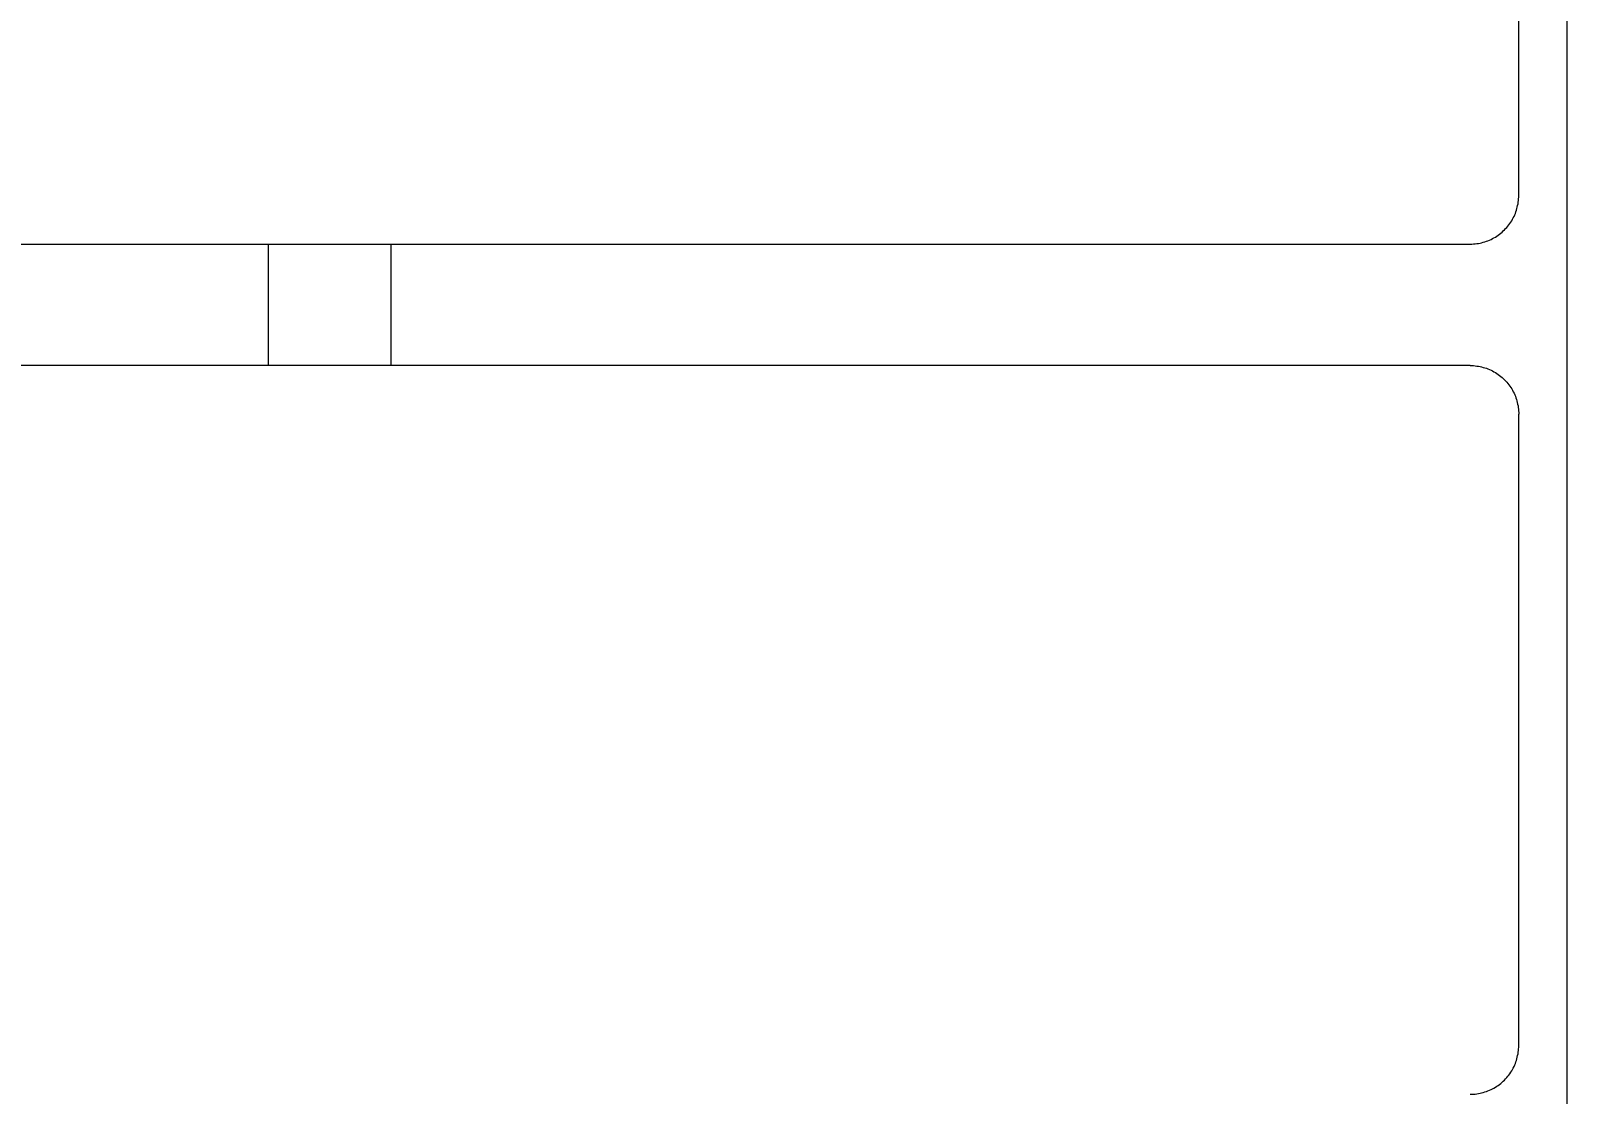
# Model space of a CAD drawing. Header units: millimetres. Extents: x -219 to 4970, y -9 to 3393.
# Drawn here: x 2628.8 to 2755.4, y 1720.5 to 1808.1 of the extents above; entities that cross this region are included whole.
import ezdxf

# ---------------------------------------------------------------- set-up
doc = ezdxf.new("R2010")
doc.units = ezdxf.units.MM
doc.layers.add('ZANO_R', color=7, linetype='Continuous', lineweight=0)
doc.layers.add('ZANO_W', color=1, linetype='Continuous', lineweight=0)
doc.styles.add('Arial', font='arial.ttf')
doc.styles.get("Standard").update_dxf_attribs({"font": 'ARIALUNI.TTF'})
doc.dimstyles.new('pl i ang', dxfattribs={"dimtxt": 50, "dimasz": 50, "dimexe": 1.25, "dimexo": 0.625, "dimgap": 10, "dimtad": 1, "dimtoh": 1, "dimtxsty": 'Standard', "dimcen": 2.5, "dimclrd": 1, "dimclre": 1, "dimclrt": 1, "dimadec": 0, "dimazin": 0, "dimtfac": 1, "dimtmove": 0, "dimatfit": 3, "dimfxl": 1, "dimarcsym": 1})

# ---------------------------------------------------------------- blocks, each defined once
blk = doc.blocks.new('*D470')
at = {"layer": 'ZANO_W', "color": 1, "lineweight": -2}
for p, q in [((2694.46, 1930.2), (2538.8, 1930.2)), ((2548.8, 1399.86), (2548.8, 1890.2)), ((2694.46, 1359.86), (2538.8, 1359.86))]:
    blk.add_line(p, q, dxfattribs=at)
at = {"layer": 'ZANO_W', "color": 1}
for points in [[(2555.47, 1890.2), (2542.13, 1890.2), (2548.8, 1930.2)], [(2542.13, 1399.86), (2555.47, 1399.86), (2548.8, 1359.86)]]:
    blk.add_solid(points, dxfattribs=at)
at = {"layer": 'ZANO_W', "color": 1, "insert": (2518.38, 1645.03), "char_height": 40, "attachment_point": 5, "rotation": 90, "style": 'Arial'}
blk.add_mtext('570', dxfattribs=at)

msp = doc.modelspace()

# ---------------------------------------------------------------- linework, layer by layer
at = {"layer": 'ZANO_R'}
for p, q in [((2755.38, 1706.71), (2755.38, 1929.96)), ((2751.38, 1794.53), (2751.38, 1846.53)), ((2751.23, 1793.45), (2751.26, 1793.58)), ((2751.26, 1793.58), (2751.29, 1793.72)), ((2751.29, 1793.72), (2751.32, 1793.85)), ((2751.32, 1793.85), (2751.34, 1793.99)), ((2751.34, 1793.99), (2751.36, 1794.12)), ((2751.36, 1794.12), (2751.37, 1794.26)), ((2751.37, 1794.26), (2751.38, 1794.39)), ((2751.38, 1794.39), (2751.38, 1794.53)), ((2750.65, 1792.22), (2750.72, 1792.34)), ((2750.72, 1792.34), (2750.8, 1792.45)), ((2750.8, 1792.45), (2750.86, 1792.57)), ((2750.86, 1792.57), (2750.93, 1792.69)), ((2750.93, 1792.69), (2750.99, 1792.81)), ((2750.99, 1792.81), (2751.05, 1792.94)), ((2751.05, 1792.94), (2751.1, 1793.06)), ((2751.1, 1793.06), (2751.15, 1793.19)), ((2751.15, 1793.19), (2751.19, 1793.32)), ((2751.19, 1793.32), (2751.23, 1793.45)), ((2749.22, 1790.98), (2749.34, 1791.04)), ((2749.34, 1791.04), (2749.46, 1791.11)), ((2749.46, 1791.11), (2749.57, 1791.19)), ((2749.57, 1791.19), (2749.68, 1791.26)), ((2749.68, 1791.26), (2749.79, 1791.34)), ((2749.79, 1791.34), (2749.9, 1791.43)), ((2749.9, 1791.43), (2750.01, 1791.52)), ((2750.01, 1791.52), (2750.11, 1791.61)), ((2750.11, 1791.61), (2750.21, 1791.7)), ((2750.21, 1791.7), (2750.3, 1791.8)), ((2750.3, 1791.8), (2750.39, 1791.9)), ((2750.39, 1791.9), (2750.48, 1792.01)), ((2750.48, 1792.01), (2750.56, 1792.11)), ((2750.56, 1792.11), (2750.65, 1792.22)), ((257.38, 1790.53), (2747.38, 1790.53)), ((2648.38, 1780.53), (2648.38, 1790.53)), ((2658.46, 1790.53), (2658.46, 1780.53)), ((2747.38, 1790.53), (2747.51, 1790.53)), ((2747.51, 1790.53), (2747.65, 1790.54)), ((2747.65, 1790.54), (2747.79, 1790.55)), ((2747.79, 1790.55), (2747.92, 1790.57)), ((2747.92, 1790.57), (2748.06, 1790.59)), ((2748.06, 1790.59), (2748.19, 1790.61)), ((2748.19, 1790.61), (2748.32, 1790.64)), ((2748.32, 1790.64), (2748.46, 1790.68)), ((2748.46, 1790.68), (2748.59, 1790.72)), ((2748.59, 1790.72), (2748.72, 1790.76)), ((2748.72, 1790.76), (2748.84, 1790.81)), ((2748.84, 1790.81), (2748.97, 1790.86)), ((2748.97, 1790.86), (2749.1, 1790.92)), ((2749.1, 1790.92), (2749.22, 1790.98)), ((2747.38, 1780.53), (257.38, 1780.53)), ((2747.38, 1780.53), (2747.51, 1780.53)), ((2747.51, 1780.53), (2747.65, 1780.52)), ((2747.65, 1780.52), (2747.79, 1780.51)), ((2747.79, 1780.51), (2747.92, 1780.49)), ((2747.92, 1780.49), (2748.06, 1780.47)), ((2748.06, 1780.47), (2748.19, 1780.45)), ((2748.19, 1780.45), (2748.32, 1780.42)), ((2748.32, 1780.42), (2748.46, 1780.38)), ((2748.46, 1780.38), (2748.59, 1780.34)), ((2748.59, 1780.34), (2748.72, 1780.3)), ((2748.72, 1780.3), (2748.84, 1780.25)), ((2748.84, 1780.25), (2748.97, 1780.2)), ((2748.97, 1780.2), (2749.1, 1780.14)), ((2749.1, 1780.14), (2749.22, 1780.08)), ((2749.22, 1780.08), (2749.34, 1780.02)), ((2749.34, 1780.02), (2749.46, 1779.95)), ((2749.46, 1779.95), (2749.57, 1779.87)), ((2749.57, 1779.87), (2749.68, 1779.8)), ((2749.68, 1779.8), (2749.79, 1779.72)), ((2749.79, 1779.72), (2749.9, 1779.63)), ((2749.9, 1779.63), (2750.01, 1779.54)), ((2750.01, 1779.54), (2750.11, 1779.45)), ((2750.11, 1779.45), (2750.21, 1779.36)), ((2750.21, 1779.36), (2750.3, 1779.26)), ((2750.3, 1779.26), (2750.39, 1779.16)), ((2750.39, 1779.16), (2750.48, 1779.05)), ((2750.48, 1779.05), (2750.56, 1778.95)), ((2750.56, 1778.95), (2750.65, 1778.84)), ((2750.65, 1778.84), (2750.72, 1778.72)), ((2750.72, 1778.72), (2750.8, 1778.61)), ((2750.8, 1778.61), (2750.86, 1778.49)), ((2750.86, 1778.49), (2750.93, 1778.37)), ((2750.93, 1778.37), (2750.99, 1778.25)), ((2750.99, 1778.25), (2751.05, 1778.12)), ((2751.05, 1778.12), (2751.1, 1778)), ((2751.1, 1778), (2751.15, 1777.87)), ((2751.15, 1777.87), (2751.19, 1777.74)), ((2751.19, 1777.74), (2751.23, 1777.61)), ((2751.23, 1777.61), (2751.26, 1777.48)), ((2751.26, 1777.48), (2751.29, 1777.34)), ((2751.29, 1777.34), (2751.32, 1777.21)), ((2751.32, 1777.21), (2751.34, 1777.07)), ((2751.34, 1777.07), (2751.36, 1776.94)), ((2751.36, 1776.94), (2751.37, 1776.8)), ((2751.37, 1776.8), (2751.38, 1776.67)), ((2751.38, 1776.67), (2751.38, 1776.53)), ((2751.38, 1724.53), (2751.38, 1776.53)), ((2751.32, 1723.85), (2751.34, 1723.99)), ((2751.34, 1723.99), (2751.36, 1724.12)), ((2751.36, 1724.12), (2751.37, 1724.26)), ((2751.37, 1724.26), (2751.38, 1724.39)), ((2751.38, 1724.39), (2751.38, 1724.53)), ((2750.86, 1722.57), (2750.93, 1722.69)), ((2750.93, 1722.69), (2750.99, 1722.81)), ((2750.99, 1722.81), (2751.05, 1722.94)), ((2751.05, 1722.94), (2751.1, 1723.06)), ((2751.1, 1723.06), (2751.15, 1723.19)), ((2751.15, 1723.19), (2751.19, 1723.32)), ((2751.19, 1723.32), (2751.23, 1723.45)), ((2751.23, 1723.45), (2751.26, 1723.58)), ((2751.26, 1723.58), (2751.29, 1723.72)), ((2751.29, 1723.72), (2751.32, 1723.85)), ((2749.79, 1721.34), (2749.9, 1721.43)), ((2749.9, 1721.43), (2750.01, 1721.52)), ((2750.01, 1721.52), (2750.11, 1721.61)), ((2750.11, 1721.61), (2750.21, 1721.7)), ((2750.21, 1721.7), (2750.3, 1721.8)), ((2750.3, 1721.8), (2750.39, 1721.9)), ((2750.39, 1721.9), (2750.48, 1722.01)), ((2750.48, 1722.01), (2750.56, 1722.11)), ((2750.56, 1722.11), (2750.65, 1722.22)), ((2750.65, 1722.22), (2750.72, 1722.34)), ((2750.72, 1722.34), (2750.8, 1722.45)), ((2750.8, 1722.45), (2750.86, 1722.57)), ((2747.38, 1720.53), (2747.51, 1720.53)), ((2747.51, 1720.53), (2747.65, 1720.54)), ((2747.65, 1720.54), (2747.79, 1720.55)), ((2747.79, 1720.55), (2747.92, 1720.57)), ((2747.92, 1720.57), (2748.06, 1720.59)), ((2748.06, 1720.59), (2748.19, 1720.61)), ((2748.19, 1720.61), (2748.32, 1720.64)), ((2748.32, 1720.64), (2748.46, 1720.68)), ((2748.46, 1720.68), (2748.59, 1720.72)), ((2748.59, 1720.72), (2748.72, 1720.76)), ((2748.72, 1720.76), (2748.84, 1720.81)), ((2748.84, 1720.81), (2748.97, 1720.86)), ((2748.97, 1720.86), (2749.1, 1720.92)), ((2749.1, 1720.92), (2749.22, 1720.98)), ((2749.22, 1720.98), (2749.34, 1721.04)), ((2749.34, 1721.04), (2749.46, 1721.11)), ((2749.46, 1721.11), (2749.57, 1721.19)), ((2749.57, 1721.19), (2749.68, 1721.26)), ((2749.68, 1721.26), (2749.79, 1721.34))]:
    msp.add_line(p, q, dxfattribs=at)

# ---------------------------------------------------------------- dimensions: what is measured, and where the dimension line sits
at = {"layer": 'ZANO_W'}
dim = msp.add_linear_dim(base=(2548.8, 1930.2), p1=(2704.46, 1359.86), p2=(2704.46, 1930.2), angle=90, dimstyle='pl i ang', override={"dimtxt": 40, "dimasz": 40, "dimexe": 10, "dimexo": 10, "dimtoh": 0, "dimdec": 0, "dimtxsty": 'Arial', "dimtdec": 0, "dimtmove": 1}, dxfattribs=at)
dim.commit()
dim.dimension.update_dxf_attribs({"geometry": '*D470', "text_midpoint": (2518.38, 1645.03)})

doc.saveas('drawing.dxf')
